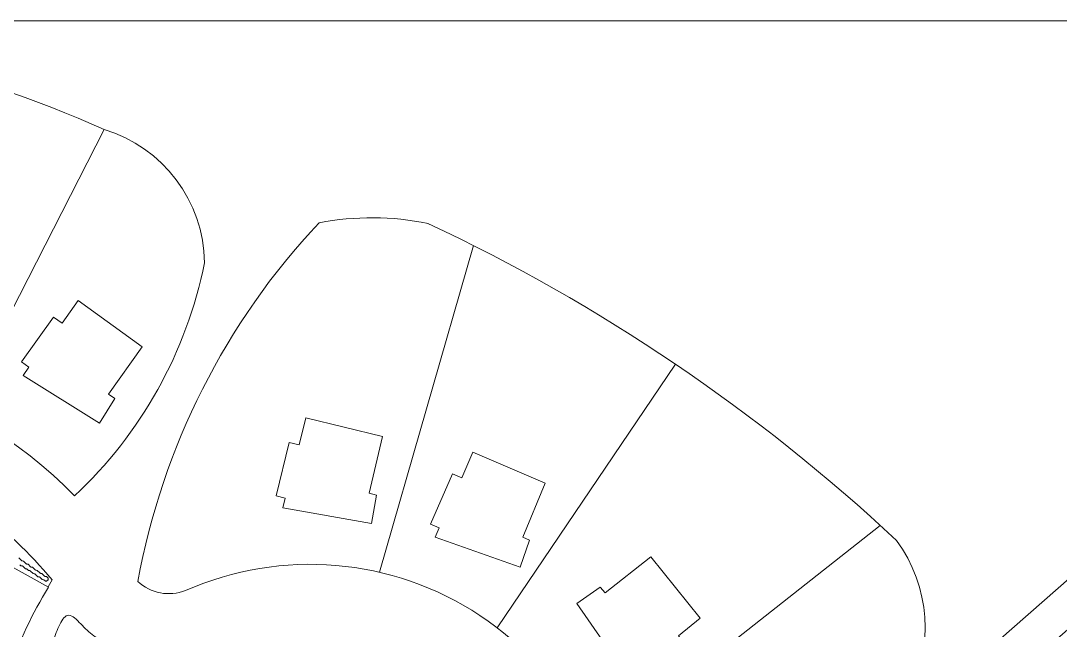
# Model space of a CAD drawing. Header units: inches. Extents: x 36 to 80.1, y 17.3 to 55.9.
# Drawn here: x 47.28 to 65.33, y 45.33 to 55.9 of the extents above; entities that cross this region are included whole.
import ezdxf

# ---------------------------------------------------------------- set-up
doc = ezdxf.new("R2010")
doc.units = ezdxf.units.IN
doc.layers.add('01_ORIGINAL_CAD', color=7, linetype='CONTINUOUS', lineweight=20)
doc.layers.add('02_APPROVED_PDF_OUTLINES', color=7, linetype='CONTINUOUS', lineweight=15)

msp = doc.modelspace()

# ---------------------------------------------------------------- linework, layer by layer
at = {"layer": '01_ORIGINAL_CAD'}
msp.add_line((36.248, 55.9), (71.442, 55.9), dxfattribs=at)
for points in [[(48.726, 54.013), (46.225, 49.126)], [(55.143, 52), (53.51, 46.333)], [(63.257, 44.272), (68.329, 48.719), (68.329, 49.231), (68.73, 49.6), (69.33, 49.6), (71.442, 51.512), (71.442, 50.696), (69.711, 49.177), (69.725, 48.651), (69.304, 48.218), (68.761, 48.218), (63.72, 43.82), (63.817, 43.397)], [(55.552, 45.371), (58.647, 49.945)], [(62.206, 47.145), (57.223, 43.22)]]:
    msp.add_lwpolyline(points, dxfattribs=at)
for points in [[(48.804, 49.422), (49.389, 50.246), (48.277, 51.045), (47.995, 50.654), (47.85, 50.758), (47.292, 49.982), (47.421, 49.889), (47.319, 49.747), (48.648, 48.921), (48.911, 49.345)], [(53.327, 47.704), (53.561, 48.687), (52.231, 49.012), (52.116, 48.544), (51.942, 48.586), (51.715, 47.658), (51.87, 47.62), (51.829, 47.45), (53.37, 47.181), (53.455, 47.672)], [(55.995, 46.944), (56.387, 47.876), (55.128, 48.415), (54.938, 47.972), (54.774, 48.042), (54.397, 47.164), (54.544, 47.101), (54.475, 46.94), (55.951, 46.422), (56.116, 46.892)], [(57.426, 45.973), (58.218, 46.601), (59.075, 45.534), (58.699, 45.232), (58.811, 45.092), (58.066, 44.493), (57.966, 44.618), (57.83, 44.508), (56.934, 45.791), (57.343, 46.076)]]:
    msp.add_lwpolyline(points, close=True, dxfattribs=at)
for points in [[(44.283, 37.084, 0.090917), (40.931, 45.968, -0.652582), (40.931, 49.011, -0.158741), (45.004, 48.425, -0.098355), (47.824, 46.203), (47.755, 46.078)], [(47.087, 44.63, -0.062406), (47.763, 46.073), (45.572, 47.29, 0.058367), (44.801, 44.944, 0.058367)], [(50.14, 46.014, -0.546754), (57.65, 41.045, 0.171391), (58.184, 40.351, 0.171391)]]:
    msp.add_lwpolyline(points, format="xyb", dxfattribs=at)
for centre, radius, start, end in [((41.139, 37.317), 18.339, 65.5622, 90.1344), ((48.026, 51.672), 2.444, 0.7167, 73.3418), ((61.436, 43.951), 12.326, 136.7478, 169.6154), ((53.373, 47.535), 4.948, 78.6004, 100.6499), ((40.939, 23.771), 31.601, 47.0054, 64.8874), ((43.034, 53.196), 7.583, 313.0815, 348.6437), ((42.751, 42.34), 7.624, 44.2289, 105.6047), ((60.387, 45.356), 2.599, 332.6099, 36.0186), ((49.852, 46.755), 0.794, 227.0981, 291.2465)]:
    msp.add_arc(centre, radius, start, end, dxfattribs=at)
at = {"layer": '02_APPROVED_PDF_OUTLINES'}
msp.add_lwpolyline([(47.246, 46.58), (47.29, 46.535), (47.293, 46.533), (47.296, 46.531), (47.299, 46.529), (47.302, 46.528), (47.306, 46.528), (47.325, 46.526), (47.37, 46.481), (47.373, 46.479), (47.376, 46.477), (47.379, 46.476), (47.382, 46.475), (47.386, 46.474), (47.405, 46.472), (47.45, 46.428), (47.452, 46.425), (47.455, 46.423), (47.459, 46.422), (47.462, 46.421), (47.465, 46.42), (47.485, 46.419), (47.53, 46.374), (47.532, 46.372), (47.535, 46.37), (47.538, 46.368), (47.542, 46.367), (47.545, 46.367), (47.565, 46.365), (47.609, 46.32), (47.612, 46.318), (47.615, 46.316), (47.618, 46.315), (47.621, 46.314), (47.625, 46.313), (47.644, 46.311), (47.689, 46.267), (47.692, 46.265), (47.695, 46.263), (47.698, 46.261), (47.701, 46.26), (47.704, 46.26), (47.724, 46.258), (47.755, 46.227), (47.755, 46.2), (47.754, 46.199), (47.75, 46.198), (47.748, 46.197), (47.745, 46.195), (47.742, 46.193), (47.725, 46.176), (47.706, 46.176), (47.688, 46.193), (47.686, 46.195), (47.683, 46.197), (47.68, 46.198), (47.677, 46.199), (47.648, 46.207), (47.609, 46.246), (47.606, 46.249), (47.603, 46.251), (47.6, 46.252), (47.597, 46.253), (47.593, 46.254), (47.573, 46.255), (47.529, 46.3), (47.526, 46.302), (47.523, 46.304), (47.52, 46.306), (47.517, 46.307), (47.513, 46.307), (47.494, 46.309), (47.449, 46.354), (47.446, 46.356), (47.444, 46.358), (47.44, 46.359), (47.437, 46.36), (47.434, 46.361), (47.414, 46.363), (47.393, 46.382), (47.39, 46.385), (47.387, 46.386), (47.384, 46.388), (47.38, 46.389), (47.377, 46.389), (47.36, 46.39), (47.313, 46.436), (47.311, 46.438), (47.309, 46.439), (47.306, 46.441), (47.303, 46.442), (47.3, 46.442), (47.297, 46.443), (47.28, 46.444), (47.26, 46.463)], dxfattribs=at)
msp.add_open_spline([(47.623, 44.346), (47.589, 44.402), (47.614, 44.496), (47.644, 44.592), (47.675, 44.687), (47.711, 44.784), (47.745, 44.874), (47.779, 44.965), (47.81, 45.051), (47.843, 45.144), (47.876, 45.238), (47.911, 45.339), (47.955, 45.427), (47.999, 45.514), (48.052, 45.589), (48.114, 45.587), (48.177, 45.586), (48.249, 45.51), (48.321, 45.435), (48.394, 45.361), (48.465, 45.287), (48.549, 45.229), (48.634, 45.171), (48.73, 45.128), (48.814, 45.084), (48.898, 45.041), (48.969, 44.996), (48.979, 44.931), (48.988, 44.866), (48.936, 44.781), (48.895, 44.687), (48.854, 44.594), (48.824, 44.493), (48.799, 44.397), (48.775, 44.3), (48.756, 44.208), (48.699, 44.17), (48.641, 44.133), (48.547, 44.15), (48.45, 44.171), (48.353, 44.192), (48.255, 44.217), (48.154, 44.232), (48.052, 44.246), (47.948, 44.251), (47.849, 44.262), (47.75, 44.273), (47.658, 44.29), (47.623, 44.346)], degree=3, knots=[0, 0, 0, 0, 0.0625, 0.0625, 0.0625, 0.125, 0.125, 0.125, 0.1875, 0.1875, 0.1875, 0.25, 0.25, 0.25, 0.3125, 0.3125, 0.3125, 0.375, 0.375, 0.375, 0.4375, 0.4375, 0.4375, 0.5, 0.5, 0.5, 0.5625, 0.5625, 0.5625, 0.625, 0.625, 0.625, 0.6875, 0.6875, 0.6875, 0.75, 0.75, 0.75, 0.8125, 0.8125, 0.8125, 0.875, 0.875, 0.875, 0.9375, 0.9375, 0.9375, 1, 1, 1, 1], dxfattribs=at)

doc.saveas('drawing.dxf')
